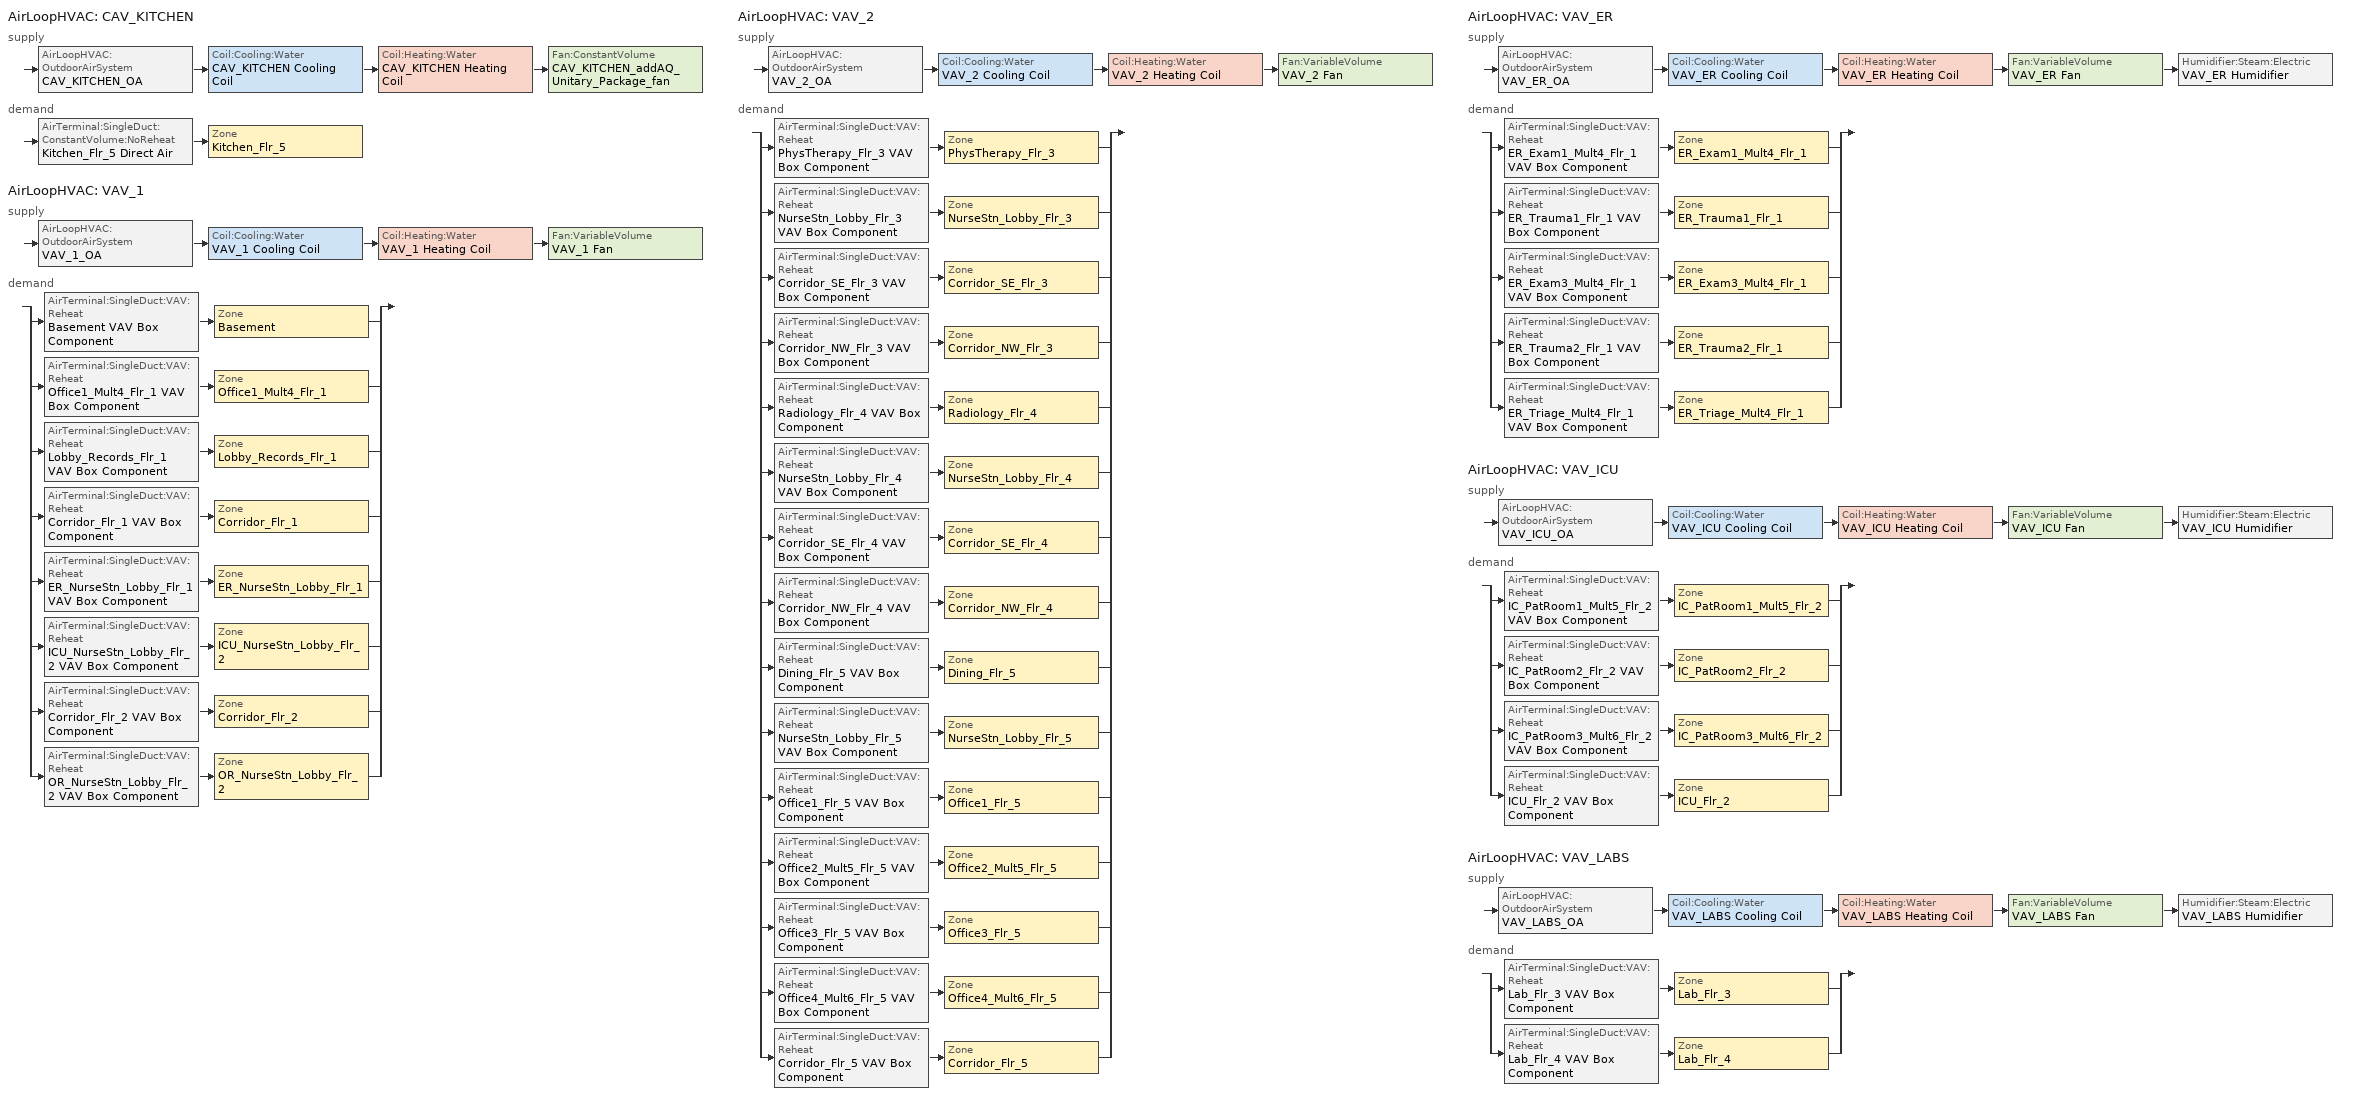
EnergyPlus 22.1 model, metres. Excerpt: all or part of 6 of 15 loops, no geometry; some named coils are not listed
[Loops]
AirLoopHVAC 'CAV_KITCHEN'
 supply: AirLoopHVAC:OutdoorAirSystem 'CAV_KITCHEN_OA' > Coil:Cooling:Water 'CAV_KITCHEN Cooling Coil' > Coil:Heating:Water 'CAV_KITCHEN Heating Coil' > Fan:ConstantVolume 'CAV_KITCHEN_addAQ_Unitary_Package_fan'
 demand: AirTerminal:SingleDuct:ConstantVolume:NoReheat 'Kitchen_Flr_5 Direct Air' > Zone 'Kitchen_Flr_5'
AirLoopHVAC 'VAV_1'
 supply: AirLoopHVAC:OutdoorAirSystem 'VAV_1_OA' > Coil:Cooling:Water 'VAV_1 Cooling Coil' > Coil:Heating:Water 'VAV_1 Heating Coil' > Fan:VariableVolume 'VAV_1 Fan'
 demand: split
  | AirTerminal:SingleDuct:VAV:Reheat 'Basement VAV Box Component' > Zone 'Basement'
  | AirTerminal:SingleDuct:VAV:Reheat 'Office1_Mult4_Flr_1 VAV Box Component' > Zone 'Office1_Mult4_Flr_1'
  | AirTerminal:SingleDuct:VAV:Reheat 'Lobby_Records_Flr_1 VAV Box Component' > Zone 'Lobby_Records_Flr_1'
  | AirTerminal:SingleDuct:VAV:Reheat 'Corridor_Flr_1 VAV Box Component' > Zone 'Corridor_Flr_1'
  | AirTerminal:SingleDuct:VAV:Reheat 'ER_NurseStn_Lobby_Flr_1 VAV Box Component' > Zone 'ER_NurseStn_Lobby_Flr_1'
  | AirTerminal:SingleDuct:VAV:Reheat 'ICU_NurseStn_Lobby_Flr_2 VAV Box Component' > Zone 'ICU_NurseStn_Lobby_Flr_2'
  | AirTerminal:SingleDuct:VAV:Reheat 'Corridor_Flr_2 VAV Box Component' > Zone 'Corridor_Flr_2'
  | AirTerminal:SingleDuct:VAV:Reheat 'OR_NurseStn_Lobby_Flr_2 VAV Box Component' > Zone 'OR_NurseStn_Lobby_Flr_2'
AirLoopHVAC 'VAV_2'
 supply: AirLoopHVAC:OutdoorAirSystem 'VAV_2_OA' > Coil:Cooling:Water 'VAV_2 Cooling Coil' > Coil:Heating:Water 'VAV_2 Heating Coil' > Fan:VariableVolume 'VAV_2 Fan'
 demand: split
  | AirTerminal:SingleDuct:VAV:Reheat 'PhysTherapy_Flr_3 VAV Box Component' > Zone 'PhysTherapy_Flr_3'
  | AirTerminal:SingleDuct:VAV:Reheat 'NurseStn_Lobby_Flr_3 VAV Box Component' > Zone 'NurseStn_Lobby_Flr_3'
  | AirTerminal:SingleDuct:VAV:Reheat 'Corridor_SE_Flr_3 VAV Box Component' > Zone 'Corridor_SE_Flr_3'
  | AirTerminal:SingleDuct:VAV:Reheat 'Corridor_NW_Flr_3 VAV Box Component' > Zone 'Corridor_NW_Flr_3'
  | AirTerminal:SingleDuct:VAV:Reheat 'Radiology_Flr_4 VAV Box Component' > Zone 'Radiology_Flr_4'
  | AirTerminal:SingleDuct:VAV:Reheat 'NurseStn_Lobby_Flr_4 VAV Box Component' > Zone 'NurseStn_Lobby_Flr_4'
  | AirTerminal:SingleDuct:VAV:Reheat 'Corridor_SE_Flr_4 VAV Box Component' > Zone 'Corridor_SE_Flr_4'
  | AirTerminal:SingleDuct:VAV:Reheat 'Corridor_NW_Flr_4 VAV Box Component' > Zone 'Corridor_NW_Flr_4'
  | AirTerminal:SingleDuct:VAV:Reheat 'Dining_Flr_5 VAV Box Component' > Zone 'Dining_Flr_5'
  | AirTerminal:SingleDuct:VAV:Reheat 'NurseStn_Lobby_Flr_5 VAV Box Component' > Zone 'NurseStn_Lobby_Flr_5'
  | AirTerminal:SingleDuct:VAV:Reheat 'Office1_Flr_5 VAV Box Component' > Zone 'Office1_Flr_5'
  | AirTerminal:SingleDuct:VAV:Reheat 'Office2_Mult5_Flr_5 VAV Box Component' > Zone 'Office2_Mult5_Flr_5'
  | AirTerminal:SingleDuct:VAV:Reheat 'Office3_Flr_5 VAV Box Component' > Zone 'Office3_Flr_5'
  | AirTerminal:SingleDuct:VAV:Reheat 'Office4_Mult6_Flr_5 VAV Box Component' > Zone 'Office4_Mult6_Flr_5'
  | AirTerminal:SingleDuct:VAV:Reheat 'Corridor_Flr_5 VAV Box Component' > Zone 'Corridor_Flr_5'
AirLoopHVAC 'VAV_ER'
 supply: AirLoopHVAC:OutdoorAirSystem 'VAV_ER_OA' > Coil:Cooling:Water 'VAV_ER Cooling Coil' > Coil:Heating:Water 'VAV_ER Heating Coil' > Fan:VariableVolume 'VAV_ER Fan' > Humidifier:Steam:Electric 'VAV_ER Humidifier'
 demand: split
  | AirTerminal:SingleDuct:VAV:Reheat 'ER_Exam1_Mult4_Flr_1 VAV Box Component' > Zone 'ER_Exam1_Mult4_Flr_1'
  | AirTerminal:SingleDuct:VAV:Reheat 'ER_Trauma1_Flr_1 VAV Box Component' > Zone 'ER_Trauma1_Flr_1'
  | AirTerminal:SingleDuct:VAV:Reheat 'ER_Exam3_Mult4_Flr_1 VAV Box Component' > Zone 'ER_Exam3_Mult4_Flr_1'
  | AirTerminal:SingleDuct:VAV:Reheat 'ER_Trauma2_Flr_1 VAV Box Component' > Zone 'ER_Trauma2_Flr_1'
  | AirTerminal:SingleDuct:VAV:Reheat 'ER_Triage_Mult4_Flr_1 VAV Box Component' > Zone 'ER_Triage_Mult4_Flr_1'
AirLoopHVAC 'VAV_ICU'
 supply: AirLoopHVAC:OutdoorAirSystem 'VAV_ICU_OA' > Coil:Cooling:Water 'VAV_ICU Cooling Coil' > Coil:Heating:Water 'VAV_ICU Heating Coil' > Fan:VariableVolume 'VAV_ICU Fan' > Humidifier:Steam:Electric 'VAV_ICU Humidifier'
 demand: split
  | AirTerminal:SingleDuct:VAV:Reheat 'IC_PatRoom1_Mult5_Flr_2 VAV Box Component' > Zone 'IC_PatRoom1_Mult5_Flr_2'
  | AirTerminal:SingleDuct:VAV:Reheat 'IC_PatRoom2_Flr_2 VAV Box Component' > Zone 'IC_PatRoom2_Flr_2'
  | AirTerminal:SingleDuct:VAV:Reheat 'IC_PatRoom3_Mult6_Flr_2 VAV Box Component' > Zone 'IC_PatRoom3_Mult6_Flr_2'
  | AirTerminal:SingleDuct:VAV:Reheat 'ICU_Flr_2 VAV Box Component' > Zone 'ICU_Flr_2'
AirLoopHVAC 'VAV_LABS'
 supply: AirLoopHVAC:OutdoorAirSystem 'VAV_LABS_OA' > Coil:Cooling:Water 'VAV_LABS Cooling Coil' > Coil:Heating:Water 'VAV_LABS Heating Coil' > Fan:VariableVolume 'VAV_LABS Fan' > Humidifier:Steam:Electric 'VAV_LABS Humidifier'
 demand: split
  | AirTerminal:SingleDuct:VAV:Reheat 'Lab_Flr_3 VAV Box Component' > Zone 'Lab_Flr_3'
  | AirTerminal:SingleDuct:VAV:Reheat 'Lab_Flr_4 VAV Box Component' > Zone 'Lab_Flr_4'
[AirLoopHVAC] Design supply air flow rate=Autosize
CAV_KITCHEN; VAV_1; VAV_2; VAV_ER; VAV_ICU; VAV_LABS
[AirTerminal:SingleDuct:ConstantVolume:NoReheat]
Kitchen_Flr_5 Direct Air: Availability schedule=ALWAYS_ON; Maximum air flow rate=Autosize
[AirTerminal:SingleDuct:VAV:Reheat] Availability schedule=ALWAYS_ON; Convergence tolerance=0.001; Damper heating action=ReverseWithLimits; Maximum air flow rate=Autosize; Maximum flow fraction during reheat=0.5; Maximum hot water or steam flow rate=Autosize; Maximum reheat air temperature=40; Minimum hot water or steam flow rate=0; Zone minimum air flow input method=Constant
Name | Constant minimum air flow fraction | Reheat coil
Basement VAV Box Component | 0.442 | Basement VAV Box Reheat Coil
Corridor_Flr_1 VAV Box Component | 0.498 | Corridor_Flr_1 VAV Box Reheat Coil
Corridor_Flr_2 VAV Box Component | 0.67 | Corridor_Flr_2 VAV Box Reheat Coil
Corridor_Flr_5 VAV Box Component | 0.349 | Corridor_Flr_5 VAV Box Reheat Coil
Corridor_NW_Flr_3 VAV Box Component | 0.635 | Corridor_NW_Flr_3 VAV Box Reheat Coil
Corridor_NW_Flr_4 VAV Box Component | 0.559 | Corridor_NW_Flr_4 VAV Box Reheat Coil
Corridor_SE_Flr_3 VAV Box Component | 0.639 | Corridor_SE_Flr_3 VAV Box Reheat Coil
Corridor_SE_Flr_4 VAV Box Component | 0.558 | Corridor_SE_Flr_4 VAV Box Reheat Coil
Dining_Flr_5 VAV Box Component | 0.712 | Dining_Flr_5 VAV Box Reheat Coil
ER_Exam1_Mult4_Flr_1 VAV Box Component | 1 | ER_Exam1_Mult4_Flr_1 VAV Box Reheat Coil
ER_Exam3_Mult4_Flr_1 VAV Box Component | 1 | ER_Exam3_Mult4_Flr_1 VAV Box Reheat Coil
ER_NurseStn_Lobby_Flr_1 VAV Box Component | 0.265 | ER_NurseStn_Lobby_Flr_1 VAV Box Reheat Coil
ER_Trauma1_Flr_1 VAV Box Component | 1 | ER_Trauma1_Flr_1 VAV Box Reheat Coil
ER_Trauma2_Flr_1 VAV Box Component | 1 | ER_Trauma2_Flr_1 VAV Box Reheat Coil
ER_Triage_Mult4_Flr_1 VAV Box Component | 1 | ER_Triage_Mult4_Flr_1 VAV Box Reheat Coil
ICU_Flr_2 VAV Box Component | 1 | ICU_Flr_2 VAV Box Reheat Coil
ICU_NurseStn_Lobby_Flr_2 VAV Box Component | 0.209 | ICU_NurseStn_Lobby_Flr_2 VAV Box Reheat Coil
IC_PatRoom1_Mult5_Flr_2 VAV Box Component | 1 | IC_PatRoom1_Mult5_Flr_2 VAV Box Reheat Coil
IC_PatRoom2_Flr_2 VAV Box Component | 1 | IC_PatRoom2_Flr_2 VAV Box Reheat Coil
IC_PatRoom3_Mult6_Flr_2 VAV Box Component | 1 | IC_PatRoom3_Mult6_Flr_2 VAV Box Reheat Coil
Lab_Flr_3 VAV Box Component | 1 | Lab_Flr_3 VAV Box Reheat Coil
Lab_Flr_4 VAV Box Component | 1 | Lab_Flr_4 VAV Box Reheat Coil
Lobby_Records_Flr_1 VAV Box Component | 0.493 | Lobby_Records_Flr_1 VAV Box Reheat Coil
NurseStn_Lobby_Flr_3 VAV Box Component | 0.326 | NurseStn_Lobby_Flr_3 VAV Box Reheat Coil
NurseStn_Lobby_Flr_4 VAV Box Component | 0.302 | NurseStn_Lobby_Flr_4 VAV Box Reheat Coil
NurseStn_Lobby_Flr_5 VAV Box Component | 0.231 | NurseStn_Lobby_Flr_5 VAV Box Reheat Coil
OR_NurseStn_Lobby_Flr_2 VAV Box Component | 0.263 | OR_NurseStn_Lobby_Flr_2 VAV Box Reheat Coil
Office1_Flr_5 VAV Box Component | 0.183 | Office1_Flr_5 VAV Box Reheat Coil
Office1_Mult4_Flr_1 VAV Box Component | 0.175 | Office1_Mult4_Flr_1 VAV Box Reheat Coil
Office2_Mult5_Flr_5 VAV Box Component | 0.26 | Office2_Mult5_Flr_5 VAV Box Reheat Coil
Office3_Flr_5 VAV Box Component | 0.175 | Office3_Flr_5 VAV Box Reheat Coil
Office4_Mult6_Flr_5 VAV Box Component | 0.161 | Office4_Mult6_Flr_5 VAV Box Reheat Coil
PhysTherapy_Flr_3 VAV Box Component | 0.29 | PhysTherapy_Flr_3 VAV Box Reheat Coil
Radiology_Flr_4 VAV Box Component | 0.069 | Radiology_Flr_4 VAV Box Reheat Coil
[Coil:Cooling:Water] Availability schedule=Always_On; Design air flow rate=Autosize; Design inlet air humidity ratio=Autosize; Design inlet air temperature=Autosize; Design inlet water temperature=8.89; Design outlet air humidity ratio=Autosize; Design outlet air temperature=Autosize; Design water flow rate=Autosize; Heat exchanger configuration=CrossFlow; Type of analysis=SimpleAnalysis
CAV_KITCHEN Cooling Coil; VAV_1 Cooling Coil; VAV_2 Cooling Coil; VAV_ER Cooling Coil; VAV_ICU Cooling Coil; VAV_LABS Cooling Coil
[Coil:Heating:Water] Availability schedule=Always_On; Maximum water flow rate=Autosize; Performance input method=UFactorTimesAreaAndDesignWaterFlowRate; Rated capacity=Autosize; Rated inlet air temperature=-20; Rated inlet water temperature=48.89; Rated outlet water temperature=35; U factor times area value=Autosize
Name | Rated outlet air temperature
CAV_KITCHEN Heating Coil | 40
VAV_1 Heating Coil; VAV_2 Heating Coil; VAV_ER Heating Coil; VAV_ICU Heating Coil; VAV_LABS Heating Coil | 12.8
[Controller:MechanicalVentilation] Availability schedule=BLDG_OA_FRAC_SCH; Demand controlled ventilation=Yes; System outdoor air method=Standard62.1VentilationRateProcedure; Design specification zone air distribution object name 1=CM DSZAD Building; Design specification zone air distribution object name 2=CM DSZAD Building; Design specification zone air distribution object name 3=CM DSZAD Building; Design specification zone air distribution object name 4=CM DSZAD Building; Design specification zone air distribution object name 5=CM DSZAD Building; Design specification zone air distribution object name 6=CM DSZAD Building; Design specification zone air distribution object name 7=CM DSZAD Building; Design specification zone air distribution object name 8=CM DSZAD Building
Name | Zone or zonelist name 1 | Design specification outdoor air object name 1 | Zone or zonelist name 2 | Design specification outdoor air object name 2 | Zone or zonelist name 3 | Design specification outdoor air object name 3 | Zone or zonelist name 4 | Design specification outdoor air object name 4 | Zone or zonelist name 5 | Design specification outdoor air object name 5 | Zone or zonelist name 6 | Design specification outdoor air object name 6 | Zone or zonelist name 7 | Design specification outdoor air object name 7 | Zone or zonelist name 8 | Design specification outdoor air object name 8 | Zone or zonelist name 9 | Design specification outdoor air object name 9 | Design specification zone air distribution object name 9 | Zone or zonelist name 10 | Design specification outdoor air object name 10 | Design specification zone air distribution object name 10 | Zone or zonelist name 11 | Design specification outdoor air object name 11 | Design specification zone air distribution object name 11 | Zone or zonelist name 12 | Design specification outdoor air object name 12 | Design specification zone air distribution object name 12 | Zone or zonelist name 13 | Design specification outdoor air object name 13 | Design specification zone air distribution object name 13 | Zone or zonelist name 14 | Design specification outdoor air object name 14 | Design specification zone air distribution object name 14 | Zone or zonelist name 15 | Design specification outdoor air object name 15 | Design specification zone air distribution object name 15
VAV_1_DCV | Basement | SZ DSOA Basement | Office1_Mult4_Flr_1 | SZ DSOA Office1_Mult4_Flr_1 | Lobby_Records_Flr_1 | SZ DSOA Lobby_Records_Flr_1 | Corridor_Flr_1 | SZ DSOA Corridor_Flr_1 | ER_NurseStn_Lobby_Flr_1 | SZ DSOA ER_NurseStn_Lobby_Flr_1 | ICU_NurseStn_Lobby_Flr_2 | SZ DSOA ICU_NurseStn_Lobby_Flr_2 | Corridor_Flr_2 | SZ DSOA Corridor_Flr_2 | OR_NurseStn_Lobby_Flr_2 | SZ DSOA OR_NurseStn_Lobby_Flr_2
VAV_2_DCV | PhysTherapy_Flr_3 | SZ DSOA PhysTherapy_Flr_3 | NurseStn_Lobby_Flr_3 | SZ DSOA NurseStn_Lobby_Flr_3 | Corridor_SE_Flr_3 | SZ DSOA Corridor_SE_Flr_3 | Corridor_NW_Flr_3 | SZ DSOA Corridor_NW_Flr_3 | Radiology_Flr_4 | SZ DSOA Radiology_Flr_4 | NurseStn_Lobby_Flr_4 | SZ DSOA NurseStn_Lobby_Flr_4 | Corridor_SE_Flr_4 | SZ DSOA Corridor_SE_Flr_4 | Corridor_NW_Flr_4 | SZ DSOA Corridor_NW_Flr_4 | Dining_Flr_5 | SZ DSOA Dining_Flr_5 | CM DSZAD Building | NurseStn_Lobby_Flr_5 | SZ DSOA NurseStn_Lobby_Flr_5 | CM DSZAD Building | Office1_Flr_5 | SZ DSOA Office1_Flr_5 | CM DSZAD Building | Office2_Mult5_Flr_5 | SZ DSOA Office2_Mult5_Flr_5 | CM DSZAD Building | Office3_Flr_5 | SZ DSOA Office3_Flr_5 | CM DSZAD Building | Office4_Mult6_Flr_5 | SZ DSOA Office4_Mult6_Flr_5 | CM DSZAD Building | Corridor_Flr_5 | SZ DSOA Corridor_Flr_5 | CM DSZAD Building
[Controller:OutdoorAir] Economizer control action type=ModulateFlow; Lockout type=LockoutWithHeating; Maximum outdoor air flow rate=Autosize; Minimum limit type=FixedMinimum
Name | Economizer control type | Minimum outdoor air flow rate | Minimum outdoor air schedule | Heat recovery bypass control type | Maximum fraction of outdoor air schedule | Mechanical ventilation controller | Minimum fraction of outdoor air schedule
CAV_KITCHEN_OA_Controller | DifferentialEnthalpy | Autosize | Kitchen_Exhaust_SCH
VAV_1_OA_Controller | DifferentialEnthalpy | 0 | MinOA_Sched | BypassWhenOAFlowGreaterThanMinimum | VAV_1 Max OA Fraction | VAV_1_DCV | BLDG_OA_FRAC_SCH
VAV_2_OA_Controller | DifferentialEnthalpy | 0 | MinOA_Sched |  | VAV_2 Max OA Fraction | VAV_2_DCV | BLDG_OA_FRAC_SCH
VAV_ER_OA_Controller | NoEconomizer | Autosize | MinOA_Sched |  |  |  | VAV_ER_OAminOAFracSchedule
VAV_ICU_OA_Controller | NoEconomizer | Autosize | MinOA_Sched | BypassWhenOAFlowGreaterThanMinimum |  |  | VAV_ICU_OAminOAFracSchedule
VAV_LABS_OA_Controller | NoEconomizer | Autosize | MinOA_Sched |  |  |  | VAV_LABS_OAminOAFracSchedule
[Controller:WaterCoil] Actuator variable=Flow; Control variable=Temperature; Maximum actuated flow=Autosize; Minimum actuated flow=0
Name | Action | Controller convergence tolerance
CAV_KITCHEN_CoolC_Controller; VAV_1_CoolC_Controller; VAV_2_CoolC_Controller; VAV_ER_CoolC_Controller; VAV_ICU_CoolC_Controller; VAV_LABS_CoolC_Controller | Reverse
CAV_KITCHEN_HeatC_Controller; VAV_1_HeatC_Controller; VAV_2_HeatC_Controller; VAV_ER_HeatC_Controller; VAV_ICU_HeatC_Controller; VAV_LABS_HeatC_Controller | Normal | 0.0001
[DesignSpecification:OutdoorAir] Outdoor air method=Flow/Area
Name | Outdoor air flow per zone floor area
SZ DSOA Basement | 0.0003683
SZ DSOA Corridor_Flr_1; SZ DSOA Corridor_Flr_2; SZ DSOA Corridor_Flr_5; SZ DSOA Corridor_NW_Flr_3; SZ DSOA Corridor_NW_Flr_4; SZ DSOA Corridor_SE_Flr_3; SZ DSOA Corridor_SE_Flr_4 | 0.0003048
SZ DSOA Dining_Flr_5 | 0.0012954
SZ DSOA ER_Exam1_Mult4_Flr_1; SZ DSOA ER_Exam3_Mult4_Flr_1; SZ DSOA ER_Trauma1_Flr_1; SZ DSOA ER_Trauma2_Flr_1; SZ DSOA ER_Triage_Mult4_Flr_1; SZ DSOA ICU_Flr_2; SZ DSOA IC_PatRoom1_Mult5_Flr_2; SZ DSOA IC_PatRoom2_Flr_2; SZ DSOA IC_PatRoom3_Mult6_Flr_2 | 0.00237066
SZ DSOA ER_NurseStn_Lobby_Flr_1; SZ DSOA ICU_NurseStn_Lobby_Flr_2; SZ DSOA Lobby_Records_Flr_1; SZ DSOA NurseStn_Lobby_Flr_3; SZ DSOA NurseStn_Lobby_Flr_4; SZ DSOA NurseStn_Lobby_Flr_5; SZ DSOA OR_NurseStn_Lobby_Flr_2 | 0.000338666
SZ DSOA Kitchen_Flr_5 | 0.000800099
SZ DSOA Lab_Flr_3; SZ DSOA Lab_Flr_4 | 0.0011684
SZ DSOA Office1_Flr_5; SZ DSOA Office1_Mult4_Flr_1; SZ DSOA Office2_Mult5_Flr_5; SZ DSOA Office3_Flr_5; SZ DSOA Office4_Mult6_Flr_5 | 0.0004826
SZ DSOA PhysTherapy_Flr_3; SZ DSOA Radiology_Flr_4 | 0.000381
[DesignSpecification:ZoneAirDistribution] Zone air distribution effectiveness in cooling mode=1; Zone air distribution effectiveness in heating mode=1
Name | Minimum zone ventilation efficiency
CM DSZAD Building
VAV_Zone_AirDistribution | 0.6
[EnergyManagementSystem:Sensor]
Name | Output variable or output meter index key | Output variable or output meter
vav_1_OA | VAV_1 | Air System Outdoor Air Mass Flow Rate
vav_1_OA_VRP | VAV_1 | Air System Outdoor Air Mechanical Ventilation Requested Mass Flow Rate
vav_1_SUPPLY_FLOW | VAV_1_OA-VAV_1_CoolCNode | System Node Standard Density Volume Flow Rate
vav_2_OA | VAV_2 | Air System Outdoor Air Mass Flow Rate
vav_2_OA_VRP | VAV_2 | Air System Outdoor Air Mechanical Ventilation Requested Mass Flow Rate
vav_2_SUPPLY_FLOW | VAV_2_OA-VAV_2_CoolCNode | System Node Standard Density Volume Flow Rate
[Fan:ConstantVolume]
CAV_KITCHEN_addAQ_Unitary_Package_fan: Availability schedule=HVACOperationSchd; End use subcategory=General; Fan total efficiency=0.61165; Maximum flow rate=Autosize; Motor efficiency=0.941; Motor in airstream fraction=1; Pressure rise=1018.41
[Fan:VariableVolume] Availability schedule=HVACOperationSchd; Fan power coefficient 5=0; Fan power minimum flow fraction=0.25; Fan power minimum flow rate input method=Fraction; Maximum flow rate=Autosize; Motor in airstream fraction=1
Name | Fan power coefficient 1 | Fan power coefficient 2 | Fan power coefficient 3 | Fan power coefficient 4 | Fan total efficiency | Motor efficiency | Pressure rise
VAV_1 Fan | 0.0408 | 0.088 | -0.0729 | 0.9437 | 0.61165 | 0.941 | 1314.72
VAV_2 Fan | 0.0408 | 0.088 | -0.0729 | 0.9437 | 0.61425 | 0.945 | 1314.72
VAV_ER Fan; VAV_ICU Fan | 0.0408 | 0.088 | -0.0729 | 0.9437 | 0.6045 | 0.93 | 1314.72
VAV_LABS Fan | 0.189848 | 0.31447 | 0.495682 | 0 | 0.58175 | 0.895 | 921.3
[Fan:ZoneExhaust] Availability schedule=Kitchen_Exhaust_SCH; End use subcategory=General
Name | Fan total efficiency | Maximum flow rate | Pressure rise | Balanced exhaust fraction schedule
Corridor_Flr_5 Exhaust Fan | 1 | 0.152911 | 0
Dining_Flr_5 Exhaust Fan | 1 | 0.902364 | 0
Kitchen_Flr_5 Exhaust Fan | 0.16 | 3.39802 | 124.5 | Kitchen Exhaust Fan Balanced Exhaust Fraction Schedule
NurseStn_Lobby_Flr_5 Exhaust Fan | 1 | 0.352073 | 0
Office1_Flr_5 Exhaust Fan; Office2_Mult5_Flr_5 Exhaust Fan; Office3_Flr_5 Exhaust Fan | 1 | 0.0335083 | 0
Office4_Mult6_Flr_5 Exhaust Fan | 1 | 0.00660726 | 0
[HeatExchanger:AirToAir:SensibleAndLatent] Availability schedule=Always_On; Economizer lockout=ExhaustOnly; Initial defrost time fraction=Yes; Latent effectiveness at 100 cooling air flow=0.6; Latent effectiveness at 100 heating air flow=0.6; Latent effectiveness of heating air flow curve=0.167; Nominal supply air flow rate=Autosize; Rate of defrost time fraction increase=Rotary; Sensible effectiveness at 100 cooling air flow=0.7; Sensible effectiveness at 100 heating air flow=0.7; Sensible effectiveness of cooling air flow curve=1.44; Sensible effectiveness of heating air flow curve=-23.3
Name | Frost control type | Heat exchanger type | Nominal electric power | Supply air outlet temperature control | Threshold temperature
VAV_1 OA Heat Recovery | VAV_1 Heat Recovery Relief Outlet | VAV_1_OARelief Node | VAV_1_OAInlet Node | VAV_1 Heat Recovery Outlet Node | 3154.479
VAV_ICU OA Heat Recovery | VAV_ICU Heat Recovery Relief Outlet | VAV_ICU_OARelief Node | VAV_ICU_OAInlet Node | VAV_ICU Heat Recovery Outlet Node | 1539.65
[Humidifier:Steam:Electric] Availability schedule=Always_On; Rated capacity=3.72e-05; Rated fan power=0; Rated power=100000; Standby power=0
VAV_ER Humidifier; VAV_ICU Humidifier; VAV_LABS Humidifier
[Refrigeration:Case] Zone=Kitchen_Flr_5; Anti sweat heater control type=None; Availability schedule=ALWAYS_ON; Case anti sweat heater power per unit length=0; Case height=0; Case lighting schedule=walkin_occ_lght_SCH_2; Fraction of lighting energy to case=1; Humidity at zero anti sweat heater energy=0; Latent case credit curve type=CaseTemperatureMethod; Minimum anti sweat heater power per unit length=0; Rated ambient relative humidity=55; Rated ambient temperature=23.88
Name | Case credit fraction schedule | Case defrost drip down schedule | Case defrost power per unit length | Case defrost schedule | Case defrost type | Case length | Case operating temperature | Fraction of anti sweat heater energy to case | Latent case credit curve | Operating case fan power per unit length | Rated latent heat ratio | Rated runtime fraction | Rated total cooling capacity per unit length | Refrigerated case restocking schedule | Standard case fan power per unit length | Standard case lighting power per unit length | Under case hvac return air fraction
Kitchen_Flr_5_Case:1_WALKINFREEZER | Kitchen_Flr_5_Case:1_WALKINFREEZER_CaseCreditReduxSched | Kitchen_Flr_5_Case:1_WALKINFREEZER_CaseDripDown2aDaySched | 364 | Kitchen_Flr_5_Case:1_WALKINFREEZER_CaseDefrost2aDaySched | Electric | 10.98 | -23 | 0 | Kitchen_Flr_5_Case:1_WALKINFREEZERSingleShelfHorizontal_LatentEnergyMult | 19.7143 | 0.1 | 0.4 | 734 | Kitchen_Flr_5_Case:1_WALKINFREEZER_WalkInStockingSched | 19.7143 | 33 | 0
Kitchen_Flr_5_Case:2_SELFCONTAINEDDISPLAYCASE |  |  | 0 |  | None | 8.93 | 2 | 0.2 | Kitchen_Flr_5_Case:2_SELFCONTAINEDDISPLAYCASEMultiShelfVertical_LatentEnergyMult | 19.1429 | 0.08 | 0.85 | 886.5 | Kitchen_Flr_5_Case:2_SELFCONTAINEDDISPLAYCASE_CaseStockingSched | 19.1429 | 40 | 0.05
[Refrigeration:CaseAndWalkInList]
Name | Case or walkin name 1
RACK1CaseList | Kitchen_Flr_5_Case:1_WALKINFREEZER
RACK2CaseList | Kitchen_Flr_5_Case:2_SELFCONTAINEDDISPLAYCASE
[SetpointManager:MixedAir] Control variable=Temperature
Name | Setpoint node or nodelist
CAV_KITCHEN_CoolC SAT Manager | CAV_KITCHEN Cooling Coil Outlet
CAV_KITCHEN_HeatC MixedAir Manager | CAV_KITCHEN Heating Coil Outlet
CAV_KITCHEN_OAMixed Air Temp Manager | CAV_KITCHEN Mixed Air Outlet
VAV_1_CoolC SAT Manager | VAV_1_CoolC-VAV_1_HeatCNode
VAV_1_HeatC MixedAir Manager | VAV_1_HeatC-VAV_1 FanNode
VAV_1_OAMixed Air Temp Manager | VAV_1_OA-VAV_1_CoolCNode
VAV_2_CoolC SAT Manager | VAV_2_CoolC-VAV_2_HeatCNode
VAV_2_HeatC MixedAir Manager | VAV_2_HeatC-VAV_2 FanNode
VAV_2_OAMixed Air Temp Manager | VAV_2_OA-VAV_2_CoolCNode
VAV_ER_CoolC SAT Manager | VAV_ER_CoolC-VAV_ER_HeatCNode
VAV_ER_HeatC MixedAir Manager | VAV_ER_HeatC-VAV_ER FanNode
VAV_ER_OAMixed Air Temp Manager | VAV_ER_OA-VAV_ER_CoolCNode
VAV_ICU_CoolC SAT Manager | VAV_ICU_CoolC-VAV_ICU_HeatCNode
VAV_ICU_HeatC MixedAir Manager | VAV_ICU_HeatC-VAV_ICU FanNode
VAV_ICU_OAMixed Air Temp Manager | VAV_ICU_OA-VAV_ICU_CoolCNode
VAV_LABS_CoolC SAT Manager | VAV_LABS_CoolC-VAV_LABS_HeatCNode
VAV_LABS_HeatC MixedAir Manager | VAV_LABS_HeatC-VAV_LABS FanNode
VAV_LABS_OAMixed Air Temp Manager | VAV_LABS_OA-VAV_LABS_CoolCNode
[SetpointManager:MultiZone:Humidity:Maximum]
Name | Hvac air loop | Setpoint node or nodelist
VAV_ER CoolC HUMRAT setpoint | VAV_ER | VAV_ER_CoolC-VAV_ER_HeatCNode
VAV_ICU CoolC HUMRAT setpoint | VAV_ICU | VAV_ICU_CoolC-VAV_ICU_HeatCNode
VAV_LABS CoolC HUMRAT setpoint | VAV_LABS | VAV_LABS_CoolC-VAV_LABS_HeatCNode
[SetpointManager:MultiZone:Humidity:Minimum]
Name | Hvac air loop | Setpoint node or nodelist
VAV_ER Humidifier HUMRAT setpoint | VAV_ER | VAV_ER Supply Equipment Outlet Node
VAV_ICU Humidifier HUMRAT setpoint | VAV_ICU | VAV_ICU Supply Equipment Outlet Node
VAV_LABS Humidifier HUMRAT setpoint | VAV_LABS | VAV_LABS Supply Equipment Outlet Node
[SetpointManager:OutdoorAirPretreat] Control variable=Temperature; Maximum setpoint humidity ratio=1; Maximum setpoint temperature=99; Minimum setpoint humidity ratio=1e-05; Minimum setpoint temperature=-99
Name | Setpoint node or nodelist
VAV_1 Heat Exchanger Supply Air Temp Manager | VAV_1 Heat Recovery Outlet Node
VAV_ICU Heat Exchanger Supply Air Temp Manager | VAV_ICU Heat Recovery Outlet Node
[SetpointManager:SingleZone:Cooling]
SupAirTemp MngrKitchen_Flr_5 - Clg: Control variable=Temperature; Control zone=Kitchen_Flr_5; Maximum supply air temperature=40; Minimum supply air temperature=12.8; Setpoint node or nodelist=CAV_KITCHEN Zone Equipment Inlet Node
[SetpointManager:SingleZone:Heating]
SupAirTemp MngrKitchen_Flr_5 - Htg: Control variable=Temperature; Control zone=Kitchen_Flr_5; Maximum supply air temperature=40; Minimum supply air temperature=12.8; Setpoint node or nodelist=CAV_KITCHEN Supply Equipment Outlet Node
[SetpointManager:Warmest] Control variable=Temperature; Maximum setpoint temperature=15.6; Minimum setpoint temperature=12.8; Strategy=MaximumTemperature
Name | Hvac air loop | Setpoint node or nodelist
VAV_1 Supply Air Temperature Manager | VAV_1 | VAV_1 Supply Equipment Outlet Node
VAV_2 Supply Air Temperature Manager | VAV_2 | VAV_2 Supply Equipment Outlet Node
[Sizing:System] 100 outdoor air in cooling=No; 100 outdoor air in heating=No; Central cooling design supply air humidity ratio=0.0085; Central cooling design supply air temperature=12.8; Central heating design supply air humidity ratio=0.008; Cooling supply air flow rate=0; Cooling supply air flow rate method=DesignDay; Heating supply air flow rate=0; Heating supply air flow rate method=DesignDay; Precool design humidity ratio=0.008; Precool design temperature=12.8; Preheat design humidity ratio=0.008; Preheat design temperature=7; System outdoor air method=ZoneSum; Type of load to size on=Sensible
Name | Central heating design supply air temperature | Central heating maximum system air flow ratio | Design outdoor air flow rate | Type of zone sum to use | Central cooling capacity control method | Cooling design capacity | Cooling design capacity method | Heating design capacity | Heating design capacity method | Zone maximum outdoor air fraction
VAV_1 | -15 | 0.3 | 4.3268 | Coincident
VAV_2 | -15 | 0.3 | 4.4797 | Coincident
VAV_ER; VAV_ICU | -15 | 1 | Autosize | NonCoincident
VAV_LABS | -15 | 1 | Autosize | Coincident
CAV_KITCHEN | 12.8 | 1 | Autosize | NonCoincident | OnOff | Autosize | CoolingDesignCapacity | Autosize | HeatingDesignCapacity | 1
[Sizing:Zone] Cooling design air flow rate=0; Cooling minimum air flow fraction=0; Heating design air flow method=DesignDay; Heating design air flow rate=0; Zone cooling design supply air humidity ratio=0.0085; Zone cooling design supply air temperature=12.8; Zone cooling design supply air temperature input method=SupplyAirTemperature; Zone heating design supply air humidity ratio=0.008; Zone heating design supply air temperature=40; Zone heating design supply air temperature input method=SupplyAirTemperature
Name | Cooling design air flow method | Design specification outdoor air object | Design specification zone air distribution object | Cooling minimum air flow per zone floor area | Cooling minimum air flow
Basement | DesignDay | SZ DSOA Basement | VAV_Zone_AirDistribution
Office1_Mult4_Flr_1 | DesignDay | SZ DSOA Office1_Mult4_Flr_1 | VAV_Zone_AirDistribution
Lobby_Records_Flr_1 | DesignDay | SZ DSOA Lobby_Records_Flr_1 | VAV_Zone_AirDistribution
Corridor_Flr_1 | DesignDay | SZ DSOA Corridor_Flr_1 | VAV_Zone_AirDistribution
ER_NurseStn_Lobby_Flr_1 | DesignDay | SZ DSOA ER_NurseStn_Lobby_Flr_1 | VAV_Zone_AirDistribution
ICU_NurseStn_Lobby_Flr_2 | DesignDay | SZ DSOA ICU_NurseStn_Lobby_Flr_2 | VAV_Zone_AirDistribution
Corridor_Flr_2 | DesignDay | SZ DSOA Corridor_Flr_2 | VAV_Zone_AirDistribution
OR_NurseStn_Lobby_Flr_2 | DesignDay | SZ DSOA OR_NurseStn_Lobby_Flr_2 | VAV_Zone_AirDistribution
PhysTherapy_Flr_3 | DesignDay | SZ DSOA PhysTherapy_Flr_3 | VAV_Zone_AirDistribution
NurseStn_Lobby_Flr_3 | DesignDay | SZ DSOA NurseStn_Lobby_Flr_3 | VAV_Zone_AirDistribution
Corridor_SE_Flr_3 | DesignDay | SZ DSOA Corridor_SE_Flr_3 | VAV_Zone_AirDistribution
Corridor_NW_Flr_3 | DesignDay | SZ DSOA Corridor_NW_Flr_3 | VAV_Zone_AirDistribution
Radiology_Flr_4 | DesignDay | SZ DSOA Radiology_Flr_4 | VAV_Zone_AirDistribution
NurseStn_Lobby_Flr_4 | DesignDay | SZ DSOA NurseStn_Lobby_Flr_4 | VAV_Zone_AirDistribution
Corridor_SE_Flr_4 | DesignDay | SZ DSOA Corridor_SE_Flr_4 | VAV_Zone_AirDistribution
Corridor_NW_Flr_4 | DesignDay | SZ DSOA Corridor_NW_Flr_4 | VAV_Zone_AirDistribution
Dining_Flr_5 | DesignDay | SZ DSOA Dining_Flr_5 | VAV_Zone_AirDistribution
NurseStn_Lobby_Flr_5 | DesignDay | SZ DSOA NurseStn_Lobby_Flr_5 | VAV_Zone_AirDistribution
Office1_Flr_5 | DesignDay | SZ DSOA Office1_Flr_5 | VAV_Zone_AirDistribution
Office2_Mult5_Flr_5 | DesignDay | SZ DSOA Office2_Mult5_Flr_5 | VAV_Zone_AirDistribution
Office3_Flr_5 | DesignDay | SZ DSOA Office3_Flr_5 | VAV_Zone_AirDistribution
Office4_Mult6_Flr_5 | DesignDay | SZ DSOA Office4_Mult6_Flr_5 | VAV_Zone_AirDistribution
Corridor_Flr_5 | DesignDay | SZ DSOA Corridor_Flr_5 | VAV_Zone_AirDistribution
ER_Exam1_Mult4_Flr_1 | DesignDayWithLimit | SZ DSOA ER_Exam1_Mult4_Flr_1 |  | 0.0142221
ER_Trauma1_Flr_1 | DesignDayWithLimit | SZ DSOA ER_Trauma1_Flr_1 |  | 0.0142221
ER_Exam3_Mult4_Flr_1 | DesignDayWithLimit | SZ DSOA ER_Exam3_Mult4_Flr_1 |  | 0.0142221
ER_Trauma2_Flr_1 | DesignDayWithLimit | SZ DSOA ER_Trauma2_Flr_1 |  | 0.0142221
ER_Triage_Mult4_Flr_1 | DesignDayWithLimit | SZ DSOA ER_Triage_Mult4_Flr_1 |  | 0.0142221
IC_PatRoom1_Mult5_Flr_2 | DesignDayWithLimit | SZ DSOA IC_PatRoom1_Mult5_Flr_2 |  | 0.00711111
IC_PatRoom2_Flr_2 | DesignDayWithLimit | SZ DSOA IC_PatRoom2_Flr_2 |  | 0.00711111
IC_PatRoom3_Mult6_Flr_2 | DesignDayWithLimit | SZ DSOA IC_PatRoom3_Mult6_Flr_2 |  | 0.00711111
ICU_Flr_2 | DesignDayWithLimit | SZ DSOA ICU_Flr_2 |  | 0.00711111
Lab_Flr_3 | DesignDay | SZ DSOA Lab_Flr_3
Lab_Flr_4 | DesignDay | SZ DSOA Lab_Flr_4
Kitchen_Flr_5 | DesignDayWithLimit | SZ DSOA Kitchen_Flr_5 |  |  | 1.88354
[ThermostatSetpoint:DualSetpoint] Cooling setpoint temperature schedule=ClgSetP_Sch; Heating setpoint temperature schedule=HtgSetP_Sch
Basement Dual SP Control; Corridor_Flr_1 Dual SP Control; Corridor_Flr_2 Dual SP Control; Corridor_Flr_5 Dual SP Control; Corridor_NW_Flr_3 Dual SP Control; Corridor_NW_Flr_4 Dual SP Control; Corridor_SE_Flr_3 Dual SP Control; Corridor_SE_Flr_4 Dual SP Control; Dining_Flr_5 Dual SP Control; ER_Exam1_Mult4_Flr_1 Dual SP Control; ER_Exam3_Mult4_Flr_1 Dual SP Control; ER_NurseStn_Lobby_Flr_1 Dual SP Control; ER_Trauma1_Flr_1 Dual SP Control; ER_Trauma2_Flr_1 Dual SP Control; ER_Triage_Mult4_Flr_1 Dual SP Control; ICU_Flr_2 Dual SP Control; ICU_NurseStn_Lobby_Flr_2 Dual SP Control; IC_PatRoom1_Mult5_Flr_2 Dual SP Control; IC_PatRoom2_Flr_2 Dual SP Control; IC_PatRoom3_Mult6_Flr_2 Dual SP Control; Kitchen_Flr_5 Dual SP Control; Lab_Flr_3 Dual SP Control; Lab_Flr_4 Dual SP Control; Lobby_Records_Flr_1 Dual SP Control; NurseStn_Lobby_Flr_3 Dual SP Control; NurseStn_Lobby_Flr_4 Dual SP Control; NurseStn_Lobby_Flr_5 Dual SP Control; OR_NurseStn_Lobby_Flr_2 Dual SP Control; Office1_Flr_5 Dual SP Control; Office1_Mult4_Flr_1 Dual SP Control; Office2_Mult5_Flr_5 Dual SP Control; Office3_Flr_5 Dual SP Control; Office4_Mult6_Flr_5 Dual SP Control; PhysTherapy_Flr_3 Dual SP Control; Radiology_Flr_4 Dual SP Control
[WaterHeater:Mixed] Ambient temperature indicator=Zone; Deadband temperature difference=0.1; Heater control type=Cycle; Heater minimum capacity=0; Maximum temperature limit=85
Name | Ambient temperature zone | Cold water supply temperature schedule | Heater fuel type | Heater maximum capacity | Heater thermal efficiency | Off cycle loss coefficient to ambient temperature | Off cycle parasitic fuel type | On cycle loss coefficient to ambient temperature | Peak use flow rate | Setpoint temperature schedule | Tank volume | Use flow rate fraction schedule | Off cycle parasitic heat fraction to tank
SWH Booster E Water Heater | KITCHEN_FLR_5 | Dishwashing Booster Water Inlet Temp Schedule | Electricity | 3000 | 1 | 1.05316 | Electricity | 1.05316 | 3.65923e-05 | Dishwashing Booster Setpoint Temp Schedule | 0.0227125 | BLDG_SWH_SCH
SWH Laundry Water Heater | BASEMENT |  | NaturalGas | 87921.32 | 0.95 | 11.2541 | NaturalGas | 11.2541 | 0.000176652 | Laundry Setpoint Temp Schedule | 1.13562 | LAUNDRY_SWH_SCH | 0
[ZoneControl:Thermostat] Control type schedule=Dual Zone Control Type Sched
Name | Zone or zonelist | Control 1
Basement Thermostat | Basement | Basement Dual SP Control
Corridor_Flr_1 Thermostat | Corridor_Flr_1 | Corridor_Flr_1 Dual SP Control
Corridor_Flr_2 Thermostat | Corridor_Flr_2 | Corridor_Flr_2 Dual SP Control
Corridor_Flr_5 Thermostat | Corridor_Flr_5 | Corridor_Flr_5 Dual SP Control
Corridor_NW_Flr_3 Thermostat | Corridor_NW_Flr_3 | Corridor_NW_Flr_3 Dual SP Control
Corridor_NW_Flr_4 Thermostat | Corridor_NW_Flr_4 | Corridor_NW_Flr_4 Dual SP Control
Corridor_SE_Flr_3 Thermostat | Corridor_SE_Flr_3 | Corridor_SE_Flr_3 Dual SP Control
Corridor_SE_Flr_4 Thermostat | Corridor_SE_Flr_4 | Corridor_SE_Flr_4 Dual SP Control
Dining_Flr_5 Thermostat | Dining_Flr_5 | Dining_Flr_5 Dual SP Control
ER_Exam1_Mult4_Flr_1 Thermostat | ER_Exam1_Mult4_Flr_1 | ER_Exam1_Mult4_Flr_1 Dual SP Control
ER_Exam3_Mult4_Flr_1 Thermostat | ER_Exam3_Mult4_Flr_1 | ER_Exam3_Mult4_Flr_1 Dual SP Control
ER_NurseStn_Lobby_Flr_1 Thermostat | ER_NurseStn_Lobby_Flr_1 | ER_NurseStn_Lobby_Flr_1 Dual SP Control
ER_Trauma1_Flr_1 Thermostat | ER_Trauma1_Flr_1 | ER_Trauma1_Flr_1 Dual SP Control
ER_Trauma2_Flr_1 Thermostat | ER_Trauma2_Flr_1 | ER_Trauma2_Flr_1 Dual SP Control
ER_Triage_Mult4_Flr_1 Thermostat | ER_Triage_Mult4_Flr_1 | ER_Triage_Mult4_Flr_1 Dual SP Control
ICU_Flr_2 Thermostat | ICU_Flr_2 | ICU_Flr_2 Dual SP Control
ICU_NurseStn_Lobby_Flr_2 Thermostat | ICU_NurseStn_Lobby_Flr_2 | ICU_NurseStn_Lobby_Flr_2 Dual SP Control
IC_PatRoom1_Mult5_Flr_2 Thermostat | IC_PatRoom1_Mult5_Flr_2 | IC_PatRoom1_Mult5_Flr_2 Dual SP Control
IC_PatRoom2_Flr_2 Thermostat | IC_PatRoom2_Flr_2 | IC_PatRoom2_Flr_2 Dual SP Control
IC_PatRoom3_Mult6_Flr_2 Thermostat | IC_PatRoom3_Mult6_Flr_2 | IC_PatRoom3_Mult6_Flr_2 Dual SP Control
Kitchen_Flr_5 Thermostat | Kitchen_Flr_5 | Kitchen_Flr_5 Dual SP Control
Lab_Flr_3 Thermostat | Lab_Flr_3 | Lab_Flr_3 Dual SP Control
Lab_Flr_4 Thermostat | Lab_Flr_4 | Lab_Flr_4 Dual SP Control
Lobby_Records_Flr_1 Thermostat | Lobby_Records_Flr_1 | Lobby_Records_Flr_1 Dual SP Control
NurseStn_Lobby_Flr_3 Thermostat | NurseStn_Lobby_Flr_3 | NurseStn_Lobby_Flr_3 Dual SP Control
NurseStn_Lobby_Flr_4 Thermostat | NurseStn_Lobby_Flr_4 | NurseStn_Lobby_Flr_4 Dual SP Control
NurseStn_Lobby_Flr_5 Thermostat | NurseStn_Lobby_Flr_5 | NurseStn_Lobby_Flr_5 Dual SP Control
OR_NurseStn_Lobby_Flr_2 Thermostat | OR_NurseStn_Lobby_Flr_2 | OR_NurseStn_Lobby_Flr_2 Dual SP Control
Office1_Flr_5 Thermostat | Office1_Flr_5 | Office1_Flr_5 Dual SP Control
Office1_Mult4_Flr_1 Thermostat | Office1_Mult4_Flr_1 | Office1_Mult4_Flr_1 Dual SP Control
Office2_Mult5_Flr_5 Thermostat | Office2_Mult5_Flr_5 | Office2_Mult5_Flr_5 Dual SP Control
Office3_Flr_5 Thermostat | Office3_Flr_5 | Office3_Flr_5 Dual SP Control
Office4_Mult6_Flr_5 Thermostat | Office4_Mult6_Flr_5 | Office4_Mult6_Flr_5 Dual SP Control
PhysTherapy_Flr_3 Thermostat | PhysTherapy_Flr_3 | PhysTherapy_Flr_3 Dual SP Control
Radiology_Flr_4 Thermostat | Radiology_Flr_4 | Radiology_Flr_4 Dual SP Control
[Zone equipment]
Basement: Basement VAV Box Component
Corridor_Flr_1: Corridor_Flr_1 VAV Box Component
Corridor_Flr_2: Corridor_Flr_2 VAV Box Component
Corridor_Flr_5: Corridor_Flr_5 Exhaust Fan, Corridor_Flr_5 VAV Box Component
Corridor_NW_Flr_3: Corridor_NW_Flr_3 VAV Box Component
Corridor_NW_Flr_4: Corridor_NW_Flr_4 VAV Box Component
Corridor_SE_Flr_3: Corridor_SE_Flr_3 VAV Box Component
Corridor_SE_Flr_4: Corridor_SE_Flr_4 VAV Box Component
Dining_Flr_5: Dining_Flr_5 Exhaust Fan, Dining_Flr_5 VAV Box Component
ER_Exam1_Mult4_Flr_1: ER_Exam1_Mult4_Flr_1 VAV Box Component
ER_Exam3_Mult4_Flr_1: ER_Exam3_Mult4_Flr_1 VAV Box Component
ER_NurseStn_Lobby_Flr_1: ER_NurseStn_Lobby_Flr_1 VAV Box Component
ER_Trauma1_Flr_1: ER_Trauma1_Flr_1 VAV Box Component
ER_Trauma2_Flr_1: ER_Trauma2_Flr_1 VAV Box Component
ER_Triage_Mult4_Flr_1: ER_Triage_Mult4_Flr_1 VAV Box Component
ICU_Flr_2: ICU_Flr_2 VAV Box Component
ICU_NurseStn_Lobby_Flr_2: ICU_NurseStn_Lobby_Flr_2 VAV Box Component
IC_PatRoom1_Mult5_Flr_2: IC_PatRoom1_Mult5_Flr_2 VAV Box Component
IC_PatRoom2_Flr_2: IC_PatRoom2_Flr_2 VAV Box Component
IC_PatRoom3_Mult6_Flr_2: IC_PatRoom3_Mult6_Flr_2 VAV Box Component
Kitchen_Flr_5: Kitchen_Flr_5 Exhaust Fan, Kitchen_Flr_5 Direct Air
Lab_Flr_3: Lab_Flr_3 VAV Box Component
Lab_Flr_4: Lab_Flr_4 VAV Box Component
Lobby_Records_Flr_1: Lobby_Records_Flr_1 VAV Box Component
NurseStn_Lobby_Flr_3: NurseStn_Lobby_Flr_3 VAV Box Component
NurseStn_Lobby_Flr_4: NurseStn_Lobby_Flr_4 VAV Box Component
NurseStn_Lobby_Flr_5: NurseStn_Lobby_Flr_5 Exhaust Fan, NurseStn_Lobby_Flr_5 VAV Box Component
OR_NurseStn_Lobby_Flr_2: OR_NurseStn_Lobby_Flr_2 VAV Box Component
Office1_Flr_5: Office1_Flr_5 Exhaust Fan, Office1_Flr_5 VAV Box Component
Office1_Mult4_Flr_1: Office1_Mult4_Flr_1 VAV Box Component
Office2_Mult5_Flr_5: Office2_Mult5_Flr_5 Exhaust Fan, Office2_Mult5_Flr_5 VAV Box Component
Office3_Flr_5: Office3_Flr_5 Exhaust Fan, Office3_Flr_5 VAV Box Component
Office4_Mult6_Flr_5: Office4_Mult6_Flr_5 Exhaust Fan, Office4_Mult6_Flr_5 VAV Box Component
PhysTherapy_Flr_3: PhysTherapy_Flr_3 VAV Box Component
Radiology_Flr_4: Radiology_Flr_4 VAV Box Component
[Curve:Cubic] Maximum value of x=20; Minimum value of x=-35
Name | Coefficient1 constant | Coefficient2 x | Coefficient3 x 2 | Coefficient4 x 3
Kitchen_Flr_5_Case:1_WALKINFREEZERSingleShelfHorizontal_LatentEnergyMult | 0.0236 | 0.0006 | 0 | 0
Kitchen_Flr_5_Case:2_SELFCONTAINEDDISPLAYCASEMultiShelfVertical_LatentEnergyMult | 0.0265263 | 0.00107803 | 6.02558e-05 | 1.23732e-06
[Schedule:Compact]
ALWAYS_ON; HVACOperationSchd; MinOA_Sched; VAV_LABS_OAminOAFracSchedule: Through: 12/31, For: AllDays, Until: 24:00, 1
BLDG_OA_FRAC_SCH: Through: 12/31, For: Weekdays, Until: 06:00, 0, Until: 18:00, 0.25, Until: 24:00, 0, For: SummerDesignDay, Until: 06:00, 0, Until: 18:00, 0.25, Until: 24:00, 0, For: WinterDesignDay, Until: 06:00, 0, Until: 18:00, 0.25, Until: 24:00, 0, For: Saturday, Until: 06:00, 0, Until: 18:00, 0.25, Until: 24:00, 0, For: Sunday Holidays AllOtherDays, Until: 24:00, 0
BLDG_SWH_SCH: Through: 12/31, For: Weekdays SummerDesignDay, Until: 07:00, 0, Until: 08:00, 0.17, Until: 09:00, 0.58, Until: 10:00, 0.66, Until: 11:00, 0.78, Until: 12:00, 0.82, Until: 13:00, 0.71, Until: 14:00, 0.82, Until: 15:00, 0.78, Until: 16:00, 0.74, Until: 17:00, 0.63, Until: 18:00, 0.41, Until: 21:00, 0.18, Until: 22:00, 0.1, Until: 24:00, 0, For: Saturday WinterDesignDay, Until: 07:00, 0, Until: 08:00, 0.01, Until: 09:00, 0.2, Until: 10:00, 0.28, Until: 12:00, 0.3, Until: 14:00, 0.24, Until: 17:00, 0.23, Until: 19:00, 0.1, Until: 24:00, 0, For: Sunday Holidays AllOtherDays, Until: 08:00, 0, Until: 16:00, 0.01, Until: 24:00, 0
CLGSETP_SCH: Through: 12/31, For: AllDays, Until: 24:00, 24
Dishwashing Booster Setpoint Temp Schedule; Laundry Setpoint Temp Schedule: THROUGH: 12/31, FOR: AllDays, UNTIL: 24:00, 82.22
Dishwashing Booster Water Inlet Temp Schedule: THROUGH: 12/31, FOR: AllDays, UNTIL: 24:00, 60
Dual Zone Control Type Sched: Through: 12/31, For: AllDays, Until: 24:00, 4
HTGSETP_SCH: Through: 12/31, For: ALLDays, Until: 24:00, 21
Kitchen Exhaust Fan Balanced Exhaust Fraction Schedule: Through: 12/31, For: AllDays, Until: 07:00, 0, Until: 24:00, 0.445694
Kitchen_Exhaust_SCH: Through: 12/31, For: AllDays, Until: 07:00, 0, Until: 24:00, 1
Kitchen_Flr_5_Case:1_WALKINFREEZER_CaseCreditReduxSched: Through: 12/31, For:AllDays, Interpolate:No, Until: 7:00, 0.2, Until: 21:00, 0.4, Until: 24:00, 0.2
Kitchen_Flr_5_Case:1_WALKINFREEZER_CaseDefrost2aDaySched: Through: 12/31, For:AllDays, Interpolate:Average, Until: 11:00, 0, Until: 11:20, 1, Until: 23:00, 0, Until: 23:20, 1, Until: 24:00, 0
Kitchen_Flr_5_Case:1_WALKINFREEZER_CaseDripDown2aDaySched: Through: 12/31, For:AllDays, Interpolate:Average, Until: 11:00, 0, Until: 11:30, 1, Until: 23:00, 0, Until: 23:30, 1, Until: 24:00, 0
Kitchen_Flr_5_Case:1_WALKINFREEZER_WalkInStockingSched: Through: 12/31, For: Tuesday Friday, Until: 4:00, 0, Until: 5:00, 725, Until: 6:00, 417, Until: 7:00, 290, Until: 24:00, 0, For: AllOtherDays, Until: 4:00, 0, Until: 5:00, 125, Until: 6:00, 117, Until: 7:00, 90, Until: 19:00, 0, Until: 20:00, 125, Until: 21:00, 117, Until: 22:00, 90, Until: 24:00, 0
Kitchen_Flr_5_Case:2_SELFCONTAINEDDISPLAYCASE_CaseStockingSched: Through: 12/31, For:AllDays, Until: 6:00, 0, Until: 7:00, 50, Until: 9:00, 70, Until: 10:00, 80, Until: 11:00, 70, Until: 13:00, 50, Until: 14:00, 80, Until: 15:00, 90, Until: 16:00, 80, Until: 24:00, 0
LAUNDRY_SWH_SCH: THROUGH: 12/31, FOR: AllDays, UNTIL: 08:00, 0, UNTIL: 15:00, 1, UNTIL: 24:00, 0
VAV_ER_OAminOAFracSchedule; VAV_ICU_OAminOAFracSchedule: Through: 12/31, For: AllDays, Until: 24:00, 0.33
walkin_occ_lght_SCH_2: Through: 12/31, For: Weekdays, Until: 7:00, 0.1, Until: 8:00, 0.26, Until: 16:00, 0.468, Until: 23:00, 0.156, Until: 24:00, 0.1, For: SummerDesignDay, Until: 24:00, 1, For: WinterDesignDay, Until: 24:00, 0, For: Saturday, Until: 7:00, 0.1, Until: 8:00, 0.104, Until: 18:00, 0.208, Until: 24:00, 0.1, For: Sunday Holidays AllOtherDays, Until: 8:00, 0.05, Until: 16:00, 0.052, Until: 24:00, 0.05
[Schedule:Constant] Hourly value=1
VAV_1 Max OA Fraction; VAV_2 Max OA Fraction
